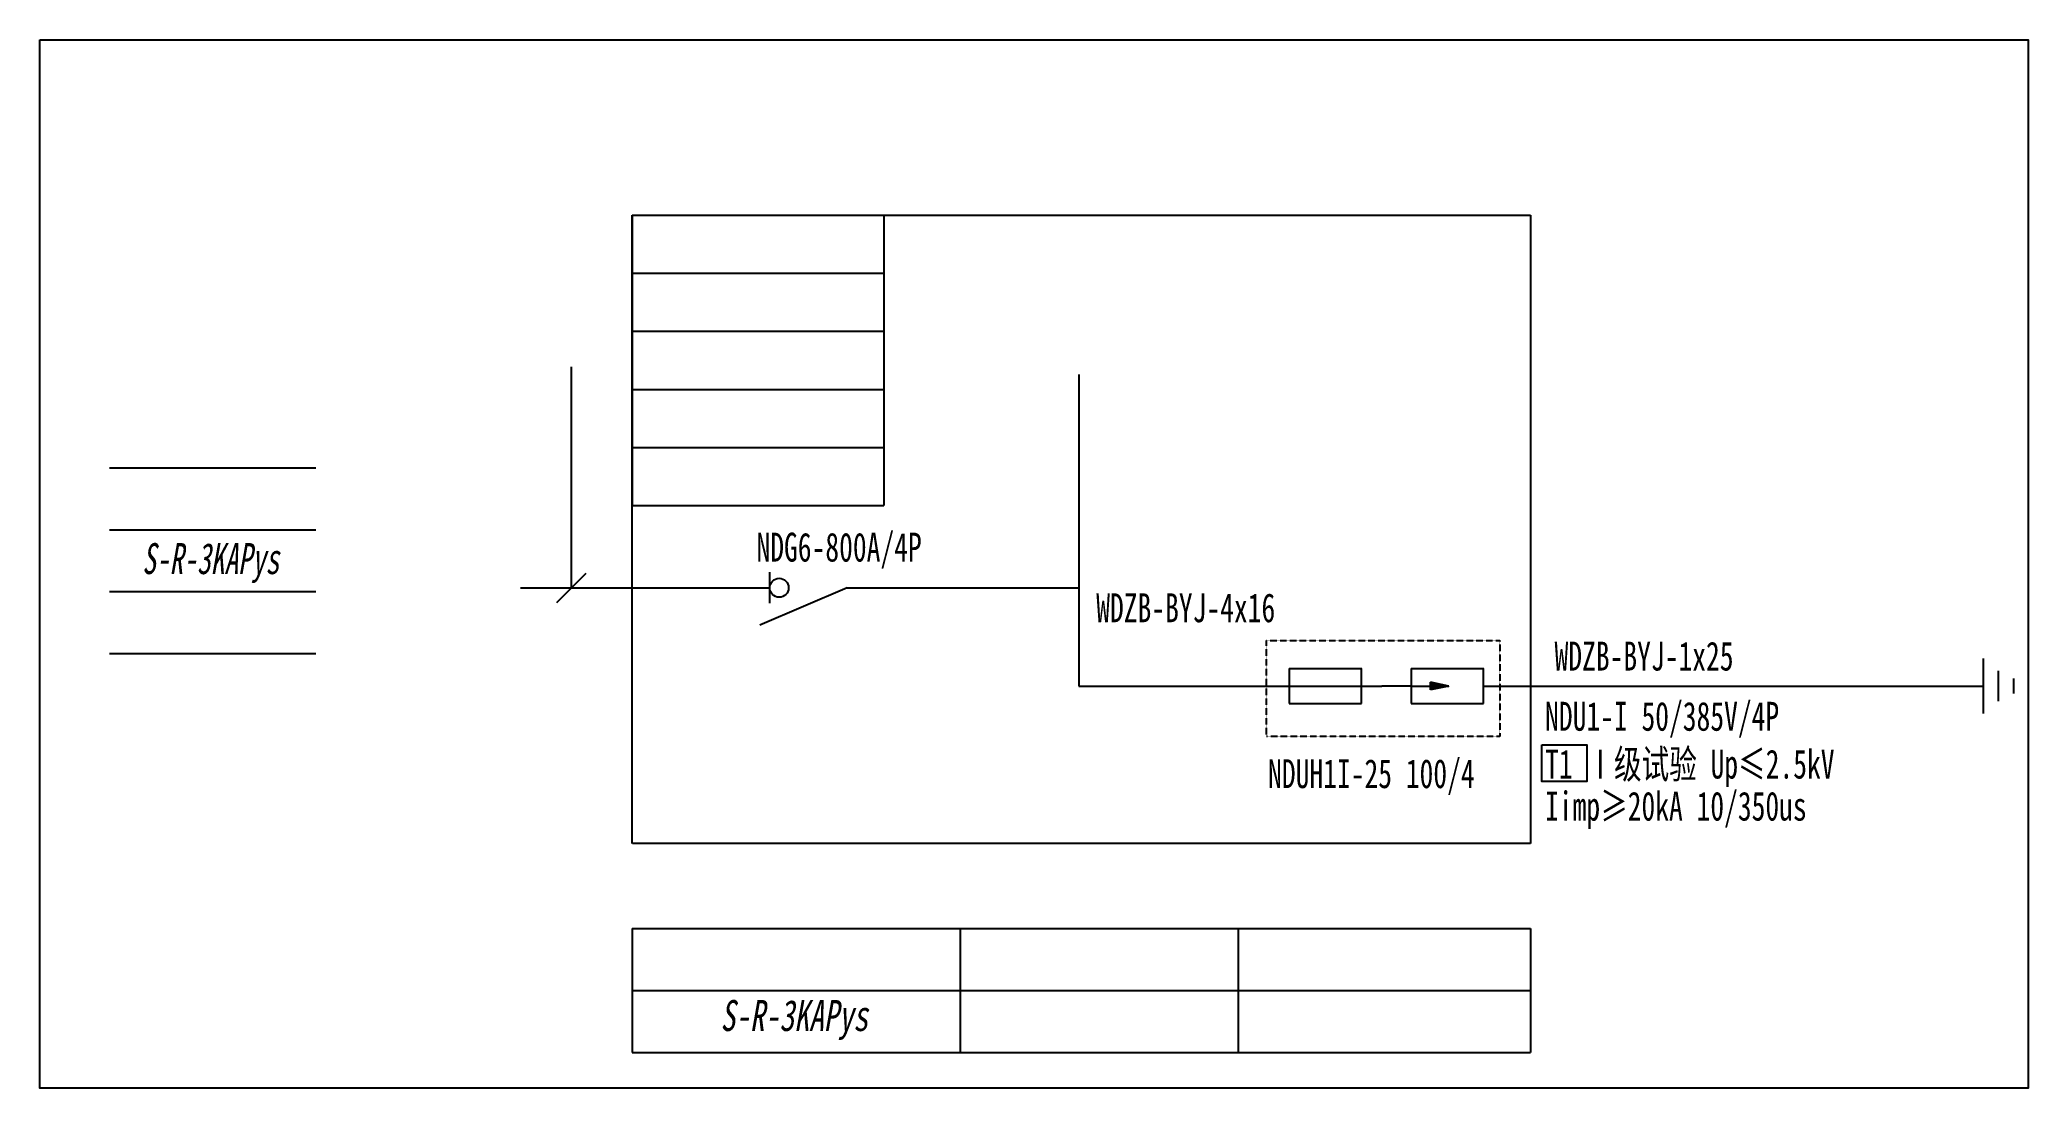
# Model space of a CAD drawing. Extents: x 387620 to 389932, y 341965 to 343184.
import ezdxf
from ezdxf.enums import TextEntityAlignment as Align

# ---------------------------------------------------------------- set-up
doc = ezdxf.new("R2010")
doc.units = 0
doc.header["$MEASUREMENT"] = 0
doc.linetypes.add('DASHED2', pattern=[0.375, 0.25, -0.125])
doc.linetypes.add('E14-QF-OBOX-2、3栋竖向及配电箱系统图_设计区$0$$1$DASHED', pattern=[0.75, 0.5, -0.25])
for name, color, linetype in [('D_E_Eqpm(强电设备)', 100, 'Continuous'), ('D_E_Eqpm（强电设备）', 100, 'Continuous'), ('D_E_Text(强电文字)', 51, 'Continuous'), ('D_E_Text（强电文字）', 51, 'Continuous'), ('D_E_Wire（强电线缆）', 10, 'Continuous'), ('D_T_TableDim（表格尺寸）', 255, 'Continuous'), ('系统图', 220, 'Continuous')]:
    doc.layers.add(name, color=color, linetype=linetype)
doc.styles.add('E14-QF-OBOX-2、3栋竖向及配电箱系统图_设计区$0$$1$电气箱', font='simhei.ttf', dxfattribs={"width": 0.8, "oblique": 10})
doc.styles.add('E14-QF-OBOX-2、3栋竖向及配电箱系统图_设计区$0$电气箱', font='simhei.ttf', dxfattribs={"width": 0.8, "oblique": 10})
doc.styles.add('电气', font='', dxfattribs={"width": 0.7})
doc.styles.get('电气').set_extended_font_data('SimSun')

msp = doc.modelspace()

# ---------------------------------------------------------------- linework, layer by layer
at = {"linetype": 'E14-QF-OBOX-2、3栋竖向及配电箱系统图_设计区$0$$1$DASHED'}
for p, q in [((388308.4, 342980.5), (389353.5, 342980.5)), ((388308.4, 342249.6), (388308.4, 342980.5)), ((389353.5, 342980.5), (389353.5, 342249.6)), ((389353.5, 342249.6), (388308.4, 342249.6))]:
    msp.add_line(p, q, dxfattribs=at)
at = {"color": 1}
msp.add_line((388558.7, 342547.1), (388828.2, 342547.1), dxfattribs=at)
at = {"linetype": 'DASHED2'}
msp.add_lwpolyline([(389046.4, 342485.8), (389317.8, 342485.8), (389317.8, 342374), (389046.4, 342374)], close=True, dxfattribs=at)
at = {"layer": 'D_E_Eqpm(强电设备)'}
for p, q in [((389072.9, 342453.3), (389157.4, 342453.3)), ((389072.9, 342453.3), (389072.9, 342412.4)), ((389157.1, 342412.4), (389157.1, 342453.3)), ((389214.7, 342453.3), (389299.2, 342453.3)), ((389214.7, 342453.3), (389214.7, 342412.4)), ((389299, 342412.4), (389299, 342453.3)), ((389214.7, 342432.8), (389180.6, 342432.8)), ((389214.7, 342432.8), (389258.5, 342432.8)), ((389258.5, 342432.8), (389237.3, 342437.2)), ((389237.3, 342428.5), (389237.3, 342437.2)), ((389258.5, 342432.8), (389237.3, 342428.5)), ((389072.9, 342412.4), (389157.1, 342412.4)), ((389214.7, 342412.4), (389299, 342412.4))]:
    msp.add_line(p, q, dxfattribs=at)
msp.add_solid([(389237.3, 342428.5), (389258.5, 342432.8), (389237.3, 342437.2)], dxfattribs=at)
at = {"layer": 'D_E_Eqpm（强电设备）'}
for p, q in [((388468.6, 342529.1), (388468.6, 342565.1)), ((388558.7, 342547.1), (388457, 342503.5))]:
    msp.add_line(p, q, dxfattribs=at)
msp.add_circle((388479.6, 342547.1), 11, dxfattribs=at)
at = {"layer": 'D_E_Text（强电文字）'}
for p, q in [((388308.4, 342980.5), (388308.4, 342642.7)), ((388308.4, 342980.5), (388601.2, 342980.5)), ((388601.2, 342980.5), (388601.2, 342642.7)), ((388308.4, 342913), (388601.2, 342913)), ((388308.4, 342845.4), (388601.2, 342845.4)), ((388237.9, 342547.1), (388237.9, 342804.1)), ((388308.4, 342777.8), (388601.2, 342777.8)), ((388308.4, 342710.3), (388601.2, 342710.3)), ((388308.4, 342642.7), (388601.2, 342642.7)), ((388220.9, 342530.1), (388254.9, 342564.1))]:
    msp.add_line(p, q, dxfattribs=at)
msp.add_lwpolyline([(389366.8, 342364.6), (389419, 342364.6), (389419, 342321.6), (389366.8, 342321.6)], close=True, dxfattribs=at)
at = {"layer": 'D_E_Wire（强电线缆）', "ltscale": 0.5}
msp.add_line((388828.2, 342795), (388828.2, 342432.8), dxfattribs=at)
at = {"layer": 'D_E_Wire（强电线缆）'}
for p, q in [((388178.6, 342547.1), (388468.6, 342547.1)), ((389880.6, 342400.8), (389880.6, 342465)), ((389898.1, 342415.4), (389898.1, 342450.4)), ((389915.6, 342424.1), (389915.6, 342441.6)), ((388828.2, 342432.8), (389180.6, 342432.8)), ((389299, 342432.8), (389880.6, 342432.8))]:
    msp.add_line(p, q, dxfattribs=at)
at = {"layer": 'D_T_TableDim（表格尺寸）', "color": 255}
for p, q in [((387700.6, 342686.7), (387940.8, 342686.7)), ((387700.6, 342614.6), (387940.8, 342614.6)), ((387700.6, 342542.6), (387940.8, 342542.6)), ((387700.6, 342470.5), (387940.8, 342470.5))]:
    msp.add_line(p, q, dxfattribs=at)
at = {"layer": 'D_T_TableDim（表格尺寸）', "ltscale": 3.5}
for p, q in [((388308.4, 342150.6), (389353.4, 342150.6)), ((388308.4, 342150.6), (388308.4, 342006.4)), ((388690.2, 342150.6), (388690.2, 342006.4)), ((389013.6, 342150.6), (389013.6, 342006.4)), ((389353.4, 342150.6), (389353.4, 342006.4)), ((388308.4, 342078.5), (389353.4, 342078.5)), ((388308.4, 342078.5), (389353.4, 342078.5)), ((388690.2, 342078.5), (388690.2, 342006.4)), ((389013.6, 342078.5), (389013.6, 342006.4)), ((388308.4, 342006.4), (389353.4, 342006.4))]:
    msp.add_line(p, q, dxfattribs=at)
at = {"layer": '系统图', "ltscale": 9973.992009}
msp.add_lwpolyline([(387619.5, 343184.5), (389932.5, 343184.5), (389932.5, 341965), (387619.5, 341965)], close=True, dxfattribs=at)

# ---------------------------------------------------------------- texts
at = {"layer": 'D_E_Text(强电文字)', "style": '电气', "width": 0.7}
for s, p in [('WDZB-BYJ-4x16', (388848.4, 342507)), ('WDZB-BYJ-1x25', (389381.5, 342450.8)), ('T1 Ⅰ级试验 Up≤2.5kV ', (389370.5, 342325.2)), ('Iimp≥20kA 10/350us', (389370.5, 342276.3))]:
    msp.add_text(s, height=33.635, dxfattribs=at).set_placement(p)
at = {"layer": 'D_E_Text(强电文字)', "color": 51, "true_color": 0xffff7f, "style": '电气', "width": 0.7}
msp.add_text('NDU1-I 50/385V/4P', height=33.635, dxfattribs=at).set_placement((389370.5, 342380.8))
at = {"layer": 'D_E_Text（强电文字）', "color": 1, "style": '电气', "width": 0.7}
msp.add_text('NDG6-800A/4P', height=33.635, dxfattribs=at).set_placement((388549.3, 342591.6), align=Align.MIDDLE)
at = {"layer": 'D_E_Text（强电文字）', "color": 7, "style": 'E14-QF-OBOX-2、3栋竖向及配电箱系统图_设计区$0$$1$电气箱', "oblique": 10, "width": 0.65}
msp.add_text('S-R-3KAPys', height=36.04, dxfattribs=at).set_placement((387818.3, 342576.1), align=Align.MIDDLE)
at = {"layer": 'D_E_Text（强电文字）', "color": 51, "true_color": 0xffff7f, "style": '电气', "width": 0.7}
msp.add_text('NDUH1I-25 100/4', height=33.635, dxfattribs=at).set_placement((389048.3, 342314.1))
at = {"layer": 'D_E_Text（强电文字）', "style": 'E14-QF-OBOX-2、3栋竖向及配电箱系统图_设计区$0$电气箱', "oblique": 10, "width": 0.7}
msp.add_text('S-R-3KAPys', height=36.04, dxfattribs=at).set_placement((388497.1, 342044.6), align=Align.MIDDLE)

doc.saveas('drawing.dxf')
